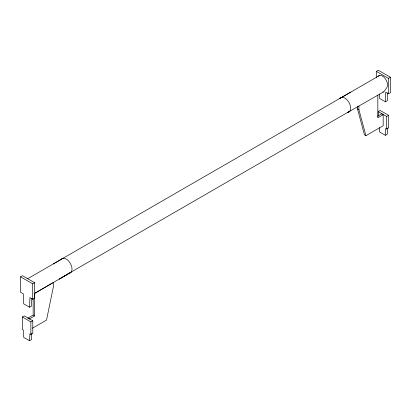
<?xml version="1.0" encoding="UTF-8"?>
<svg xmlns="http://www.w3.org/2000/svg" width="411" height="411" viewBox="0 0 411 411"><rect width="100%" height="100%" fill="white"/><g stroke="black" fill="none" stroke-linecap="round" stroke-linejoin="round"><path stroke-width="0.62" d="M29.582 307.233L29.921 297.621L32.68 299.213L34.616 298.093L34.616 282.696L22.492 275.694L20.55 276.814L20.55 292.211L23.309 293.803L23.648 303.811L29.582 307.233L31.519 306.113L31.791 298.422M32.515 328.173L46.53 320.082L53.538 286.005L53.538 282.424L34.622 293.346L34.622 315.951L33.163 315.109L33.163 298.787M377.447 116.339L381.716 113.873L383.17 114.715L383.17 125.725L365.924 135.681L364.47 134.839L357.462 108.858L357.462 106.47M379.332 93.996L379.481 98.373L385.41 101.8L385.754 92.187L388.508 93.775L390.45 92.655L390.45 77.263L378.32 70.26L376.384 71.38L376.384 77.792M387.624 92.989L387.352 100.68L385.41 101.8M29.53 340.74L29.905 333.876L30.861 334.426L32.798 333.306L32.798 320.78L24.316 315.884L22.374 317.004L22.374 329.53L23.319 330.074L23.694 337.369L29.53 340.74L31.472 339.62L31.811 333.378M379.307 127.682L379.528 131.936L385.364 135.306L385.739 128.443L386.684 128.987L388.626 127.867L388.626 115.342L380.139 110.446L378.202 111.566L378.202 115.948M387.645 127.944L387.306 134.186L385.364 135.306M53.24 263.944L61.105 259.439A8.282 4.783 60 0 1 70.322 263.359A8.282 4.783 60 0 1 69.105 273.3L34.077 293.757M69.105 273.3L59.307 279.115L71.252 272.061M350.747 92.126L61.054 259.408M27.429 278.848L63.248 258.2M379.851 75.321L339.748 98.506A8.282 4.783 60 0 1 348.965 102.421A8.282 4.783 60 0 1 347.752 112.362L383.52 91.946M20.55 276.814L32.68 283.816L34.616 282.696M376.384 71.38L388.508 78.383L390.45 77.263M69.053 273.269L349.895 111.124M27.83 318.191L33.163 315.109M34.622 315.951L29.284 319.034L28.313 318.474M383.17 114.715L377.837 117.798L377.837 95.193M22.374 317.004L30.861 321.9L32.798 320.78M378.202 111.566L386.684 116.462L388.626 115.342M357.462 108.858L358.916 109.696L365.924 135.681M388.508 78.383L388.508 93.775M386.684 116.462L386.684 128.987M358.916 106.115L358.916 109.696M32.68 283.816L32.68 299.213M30.861 321.9L30.861 334.426M377.971 76.405A7.275 4.197 60 0 1 384.984 78.285A7.275 4.197 60 0 1 386.885 87.476L384.038 91.576A2.641 1.526 60 0 1 382.811 91.905"/></g></svg>
